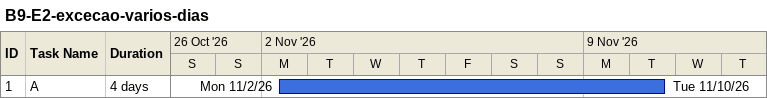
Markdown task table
B9-E2-excecao-varios-dias

| ID | Task | Duration | Start | Finish |
|---|---|---|---|---|
| 1 | A | 4d | 2026-11-02 | 2026-11-10 |
